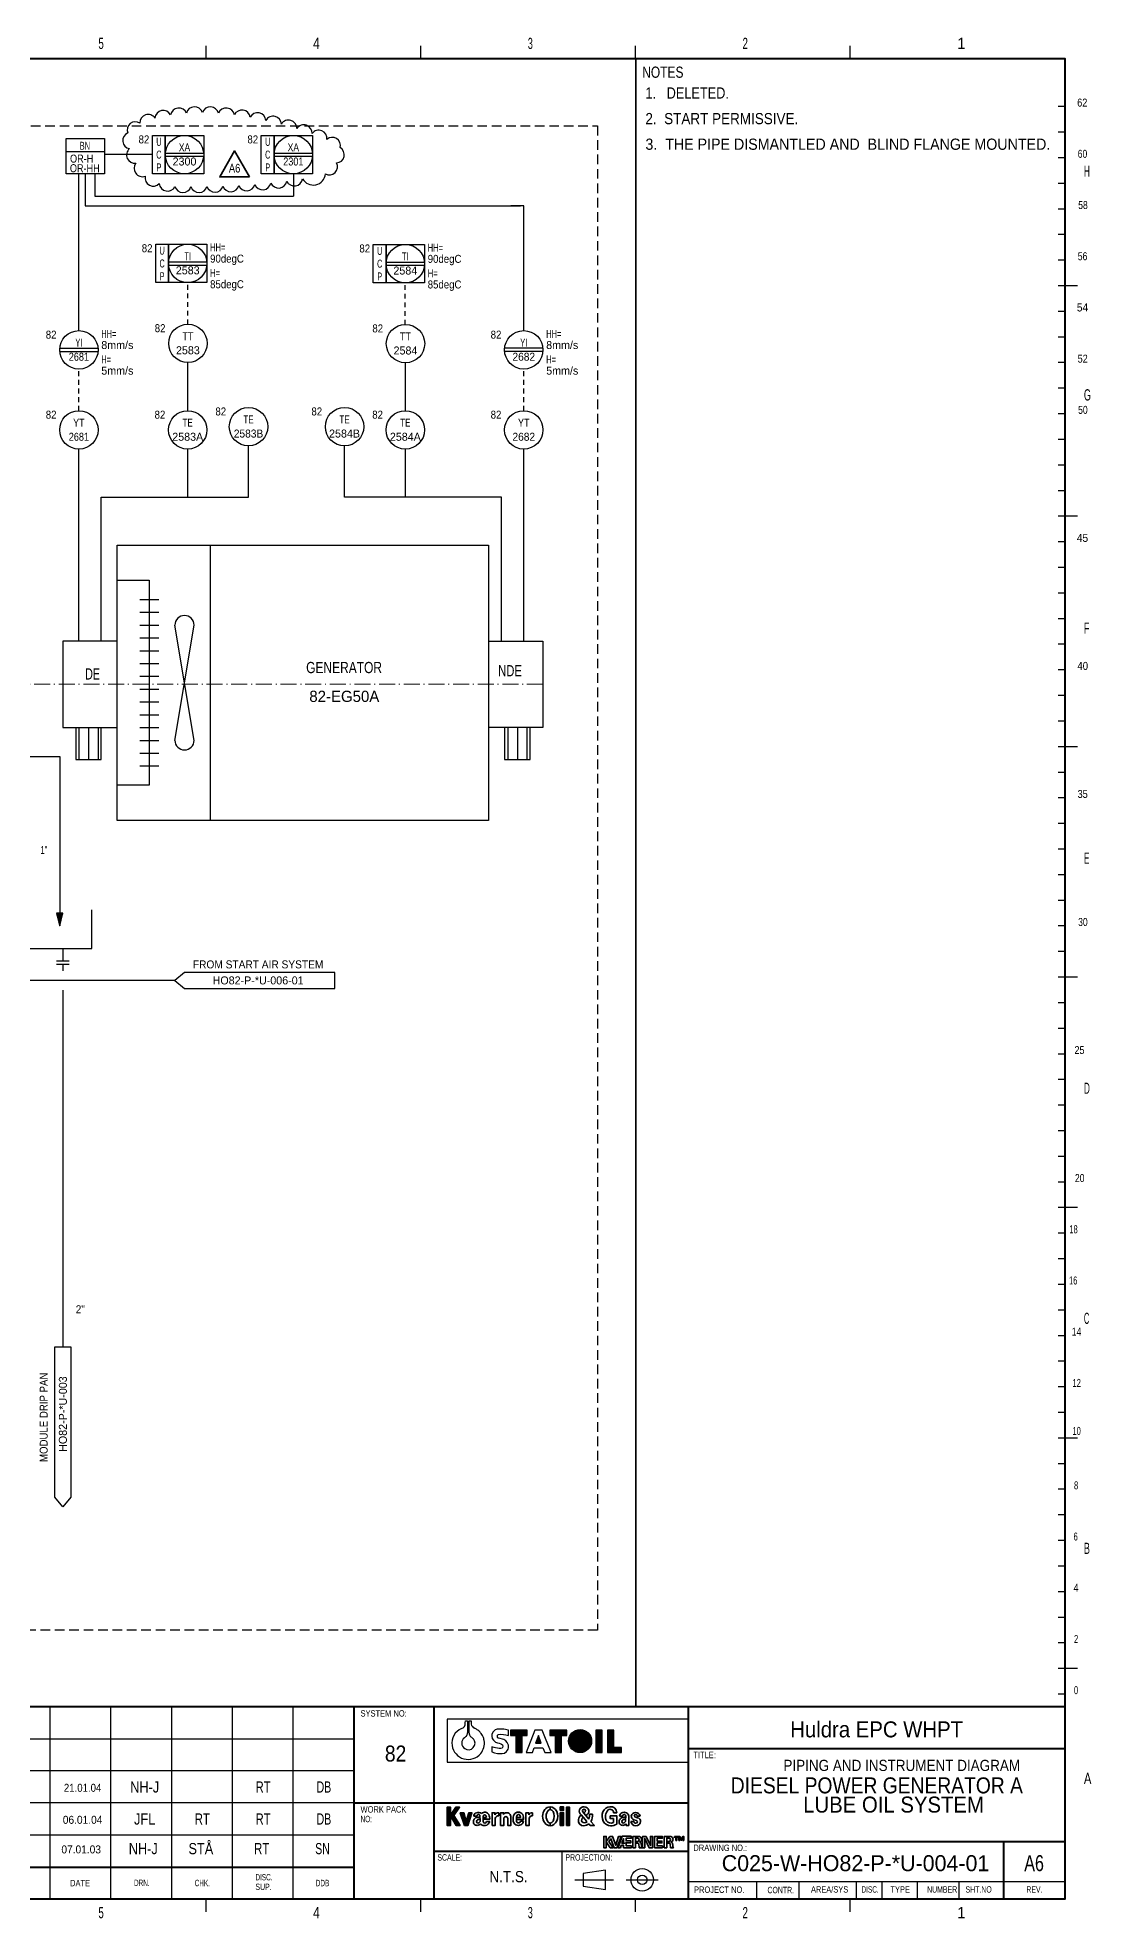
# Model space of a CAD drawing. Header units: millimetres. Extents: x 13 to 838, y 4 to 592.
# Drawn here: x 509 to 838, y 4 to 592 of the extents above; entities that cross this region are included whole.
import ezdxf
from ezdxf.enums import TextEntityAlignment as Align

# ---------------------------------------------------------------- set-up
doc = ezdxf.new("R2010")
doc.units = ezdxf.units.MM
for name, pattern in [('DOT_DASHED', [7.7, 5, -1.2, 0.3, -1.2]), ('MEDIUM_DASHED', [4.5, 3, -1.5]), ('SHORT_DASHED', [2.7, 1.5, -1.2])]:
    doc.linetypes.add(name, pattern=pattern)
for name, color, linetype, lineweight in [('1', 7, 'Continuous', 25), ('13', 7, 'DOT_DASHED', 13), ('15', 7, 'Continuous', 35), ('18', 7, 'Continuous', 25), ('43', 7, 'Continuous', 25), ('45', 7, 'Continuous', 40), ('47', 7, 'Continuous', 25), ('49', 7, 'Continuous', 35), ('51', 7, 'Continuous', 25)]:
    doc.layers.add(name, color=color, linetype=linetype, lineweight=lineweight)
for name, color, linetype in [('35', 7, 'Continuous'), ('36', 7, 'Continuous'), ('37', 7, 'Continuous'), ('39', 7, 'Continuous'), ('40', 7, 'Continuous')]:
    doc.layers.add(name, color=color, linetype=linetype)

msp = doc.modelspace()

# ---------------------------------------------------------------- hatches: boundary and pattern name
at = {"layer": '47'}
for points in [[(658.498, 55.737), (660.449, 55.737), (660.449, 61.138), (662.098, 61.138), (662.098, 62.787), (656.849, 62.787), (656.849, 61.138), (658.498, 61.138)], [(664.649, 58.737), (666.449, 58.737), (665.549, 61.137)], [(670.798, 55.737), (672.749, 55.737), (672.749, 61.138), (674.398, 61.138), (674.398, 62.787), (669.149, 62.787), (669.149, 61.138), (670.798, 61.138)], [(682.197, 59.336, 1), (675.004, 59.336, 1)], [(683.549, 55.737), (685.498, 55.737), (685.498, 62.787), (683.549, 62.787)], [(687.149, 62.787), (687.149, 55.737), (691.498, 55.737), (691.498, 57.387), (689.098, 57.387), (689.098, 62.787)]]:
    msp.add_hatch(color=256, dxfattribs=at).paths.add_polyline_path(points)
at = {"layer": '49'}
for points in [[(638.109, 35.946), (638.109, 33), (637.049, 33), (637.049, 38.694), (638.109, 38.694), (638.109, 36.239), (639.737, 38.694), (640.928, 38.694), (639.18, 36.145), (641.109, 33), (639.869, 33)], [(642.435, 33), (641.166, 36.976), (642.217, 36.976), (643.021, 34.265), (643.845, 36.976), (644.799, 36.976), (643.56, 33)], [(672.397, 37.694), (673.412, 37.694), (673.412, 38.789), (672.397, 38.789)], [(672.397, 33), (673.412, 33), (673.412, 36.976), (672.397, 36.976)], [(674.32, 33), (675.331, 33), (675.331, 38.694), (674.32, 38.694)], [(708.049, 29.56), (709.273, 29.56), (709.273, 29.316), (708.049, 29.316)], [(708.538, 28.335), (708.538, 29.56), (708.783, 29.56), (708.783, 28.335)], [(709.483, 28.335), (709.483, 29.56), (709.73, 29.56), (709.73, 28.335)], [(710.71, 28.335), (710.71, 29.56), (710.954, 29.56), (710.954, 28.335)]]:
    msp.add_hatch(color=256, dxfattribs=at).paths.add_polyline_path(points)

# ---------------------------------------------------------------- linework, layer by layer
at = {"layer": '1'}
for p, q in [((518, 556), (530, 556)), ((549, 555.5), (561, 555.5)), ((549, 554.5), (561, 554.5)), ((583, 555.5), (595, 555.5)), ((583, 554.5), (595, 554.5)), ((521.994, 521.936), (522, 549)), ((550, 521.5), (562, 521.5)), ((550, 520.5), (562, 520.5)), ((617.985, 521.425), (629.985, 521.425)), ((617.985, 520.425), (629.985, 520.425)), ((516, 494.5), (528, 494.5)), ((667, 494.5), (655, 494.5)), ((516, 493.5), (528, 493.5)), ((556.053, 475.025), (556.053, 490.025)), ((624.038, 474.95), (624.038, 489.95)), ((667, 493.5), (655, 493.5)), ((522, 403), (522, 463)), ((624, 448), (624, 463)), ((661, 403), (661, 463)), ((563, 433), (563, 347)), ((541, 416), (547, 416)), ((541, 412), (547, 412)), ((541, 408), (547, 408)), ((558, 372), (552, 408)), ((552, 372), (558, 408)), ((541, 404), (547, 404)), ((541, 400), (547, 400)), ((541, 396), (547, 396)), ((541, 392), (547, 392)), ((541, 388), (547, 388)), ((541, 384), (547, 384)), ((541, 380), (547, 380)), ((522, 376), (522, 366)), ((525, 376), (525, 366)), ((528, 376), (528, 366)), ((541, 376), (547, 376)), ((541, 372), (547, 372)), ((656, 376), (656, 366)), ((659, 376), (659, 366)), ((662, 376), (662, 366)), ((541, 368), (547, 368)), ((541, 364), (547, 364)), ((515.009, 317.962), (516.594, 316.376)), ((515.057, 317.774), (516.566, 316.263)), ((515.104, 317.585), (516.538, 316.15)), ((515.113, 318), (516.622, 316.49)), ((515.151, 317.396), (516.509, 316.037)), ((515.255, 318), (516.651, 316.603)), ((515.396, 318), (516.679, 316.716)), ((515.537, 318), (516.707, 316.829)), ((515.679, 318), (516.736, 316.942)), ((515.82, 318), (516.764, 317.055)), ((515.961, 318), (516.792, 317.169)), ((516.103, 318), (516.82, 317.282)), ((516.244, 318), (516.849, 317.395)), ((516.386, 318), (516.877, 317.508)), ((516.527, 318), (516.905, 317.621)), ((516.668, 318), (516.934, 317.734)), ((516.81, 318), (516.962, 317.848)), ((516.951, 318), (516.99, 317.961)), ((515.198, 317.208), (516.481, 315.924)), ((515.245, 317.019), (516.453, 315.811)), ((515.292, 316.83), (516.424, 315.697)), ((515.34, 316.642), (516.396, 315.584)), ((515.387, 316.453), (516.368, 315.471)), ((515.434, 316.264), (516.339, 315.358)), ((515.481, 316.076), (516.311, 315.245)), ((515.528, 315.887), (516.283, 315.132)), ((515.575, 315.698), (516.255, 315.018)), ((515.623, 315.509), (516.226, 314.905)), ((515.67, 315.321), (516.198, 314.792)), ((515.717, 315.132), (516.17, 314.679)), ((515.764, 314.943), (516.141, 314.566)), ((515.811, 314.755), (516.113, 314.453)), ((515.858, 314.566), (516.085, 314.339)), ((515.906, 314.377), (516.057, 314.226)), ((515.953, 314.189), (516.028, 314.113)), ((517, 307), (517, 303)), ((519, 303), (515, 303)), ((519, 302), (515, 302)), ((517, 302), (517, 300)), ((517, 294), (517, 182.5))]:
    msp.add_line(p, q, dxfattribs=at)
for points in [[(518, 560), (530, 560), (530, 549), (518, 549)], [(549, 561), (549, 549), (545, 549), (545, 561)], [(549, 549), (549, 561), (561, 561), (561, 549)], [(583, 561), (583, 549), (579, 549), (579, 561)], [(583, 549), (583, 561), (595, 561), (595, 549)], [(550, 527), (550, 515), (546, 515), (546, 527)], [(550, 515), (550, 527), (562, 527), (562, 515)], [(617.985, 526.925), (617.985, 514.925), (613.985, 514.925), (613.985, 526.925)], [(617.985, 514.925), (617.985, 526.925), (629.985, 526.925), (629.985, 514.925)], [(650, 433), (650, 347), (534, 347), (534, 433)], [(516, 314), (517, 318), (515, 318)], [(602, 299.5), (555, 299.5), (552, 297), (555, 294.5), (602, 294.5)], [(519.5, 182.5), (519.5, 135.5), (517, 132.5), (514.5, 135.5), (514.5, 182.5)]]:
    msp.add_lwpolyline(points, close=True, dxfattribs=at)
at = {"layer": '1', "lineweight": 35}
msp.add_lwpolyline([(575.357, 548.09), (570.61, 556.156), (565.994, 548.009)], close=True, dxfattribs=at)
at = {"layer": '1'}
for points in [[(661, 512), (661, 539), (657, 539)], [(492, 480), (505, 480), (505, 367), (516, 367), (516, 314)], [(529, 403), (529, 448), (556, 448), (556, 463)], [(556, 448), (575, 448), (575, 464)], [(624, 448), (605, 448), (605, 464)], [(654, 403), (654, 448), (624, 448)], [(534, 422), (544, 422), (544, 358), (534, 358)], [(534, 403), (517, 403), (517, 376), (534, 376)], [(650, 403), (667, 403), (667, 376), (650, 376)], [(521, 376), (521, 366), (529, 366), (529, 376)], [(655, 376), (655, 366), (663, 366), (663, 376)], [(233, 320), (233, 307), (526, 307), (526, 319)], [(552, 297), (431, 297), (431, 289)]]:
    msp.add_lwpolyline(points, dxfattribs=at)
for centre in [(555, 555), (589, 555), (556, 521), (623.985, 520.925), (522, 494), (556.053, 496.025), (624.038, 495.95), (661, 494), (575, 470), (605, 470), (522, 469), (556, 469), (624, 469), (661, 469)]:
    msp.add_circle(centre, 6, dxfattribs=at)
for centre, start, end in [((555, 408), 0, 180), ((555, 372), 180, 0)]:
    msp.add_arc(centre, 3, start, end, dxfattribs=at)
at = {"layer": '13'}
msp.add_line((667, 389.5), (268.861, 389.5), dxfattribs=at)
at = {"layer": '15'}
msp.add_line((696, 585), (696, 70), dxfattribs=at)
at = {"layer": '18'}
for p, q in [((545, 555), (530, 555)), ((589, 549), (589, 542)), ((522, 500), (522, 522)), ((661, 500), (661, 512))]:
    msp.add_line(p, q, dxfattribs=at)
at = {"layer": '18', "linetype": 'SHORT_DASHED'}
for p, q in [((556, 502), (556, 515)), ((623.985, 501.925), (623.985, 514.925)), ((522, 475), (522, 488)), ((661, 475), (661, 488))]:
    msp.add_line(p, q, dxfattribs=at)
at = {"layer": '18', "linetype": 'MEDIUM_DASHED'}
msp.add_lwpolyline([(684, 564), (684, 94), (57, 94), (57, 564)], close=True, dxfattribs=at)
at = {"layer": '18'}
for points in [[(524, 549), (524, 539), (660, 539)], [(527, 549), (527, 542), (589, 542)]]:
    msp.add_lwpolyline(points, dxfattribs=at)
at = {"layer": '43'}
for p, q in [((561.639, 589), (561.639, 585)), ((628.72, 589), (628.72, 585)), ((695.8, 589), (695.8, 585)), ((762.88, 589), (762.88, 585)), ((829.999, 570), (827.999, 570)), ((829.999, 562), (827.999, 562)), ((829.999, 554), (827.999, 554)), ((829.999, 546), (827.999, 546)), ((829.999, 538), (827.999, 538)), ((829.999, 530), (827.999, 530)), ((829.999, 522), (827.999, 522)), ((829.999, 514), (827.999, 514)), ((833.999, 514), (829.999, 514)), ((829.999, 506), (827.999, 506)), ((829.999, 498), (827.999, 498)), ((829.999, 490), (827.999, 490)), ((829.999, 482), (827.999, 482)), ((829.999, 474), (827.999, 474)), ((829.999, 466), (827.999, 466)), ((829.999, 458), (827.999, 458)), ((829.999, 450), (827.999, 450)), ((829.999, 442), (827.999, 442)), ((833.999, 442), (829.999, 442)), ((829.999, 434), (827.999, 434)), ((829.999, 426), (827.999, 426)), ((829.999, 418), (827.999, 418)), ((829.999, 410), (827.999, 410)), ((829.999, 402), (827.999, 402)), ((829.999, 394), (827.999, 394)), ((829.999, 386), (827.999, 386)), ((829.999, 378), (827.999, 378)), ((829.999, 370), (827.999, 370)), ((833.999, 370), (829.999, 370)), ((829.999, 362), (827.999, 362)), ((829.999, 354), (827.999, 354)), ((829.999, 346), (827.999, 346)), ((829.999, 338), (827.999, 338)), ((829.999, 330), (827.999, 330)), ((829.999, 322), (827.999, 322)), ((829.999, 314), (827.999, 314)), ((829.999, 306), (827.999, 306)), ((829.999, 298), (827.999, 298)), ((833.999, 298), (829.999, 298)), ((829.999, 290), (827.999, 290)), ((829.999, 282), (827.999, 282)), ((829.999, 274), (827.999, 274)), ((829.999, 266), (827.999, 266)), ((829.999, 258), (827.999, 258)), ((829.999, 250), (827.999, 250)), ((829.999, 242), (827.999, 242)), ((829.999, 234), (827.999, 234)), ((829.999, 226), (827.999, 226)), ((833.999, 226), (829.999, 226)), ((829.999, 218), (827.999, 218)), ((829.999, 210), (827.999, 210)), ((829.999, 202), (827.999, 202)), ((829.999, 194), (827.999, 194)), ((829.999, 186), (827.999, 186)), ((829.999, 178), (827.999, 178)), ((829.999, 170), (827.999, 170)), ((829.999, 162), (827.999, 162)), ((829.999, 154), (827.999, 154)), ((833.999, 154), (829.999, 154)), ((829.999, 146), (827.999, 146)), ((829.999, 138), (827.999, 138)), ((829.999, 130), (827.999, 130)), ((829.999, 122), (827.999, 122)), ((829.999, 114), (827.999, 114)), ((829.999, 106), (827.999, 106)), ((829.999, 98), (827.999, 98)), ((829.999, 90), (827.999, 90)), ((829.999, 82), (827.999, 82)), ((833.999, 82), (829.999, 82)), ((829.999, 74), (827.999, 74)), ((512.999, 10), (512.999, 70)), ((532, 10), (532, 70)), ((550.999, 10), (550.999, 70)), ((570, 10), (570, 70)), ((588.999, 10), (588.999, 70)), ((830, 70), (828, 70)), ((25, 60), (607.999, 60)), ((607.999, 50), (25, 50)), ((607.999, 40), (25, 40)), ((607.999, 30), (25, 30)), ((673, 10), (673, 25)), ((677, 16), (689, 16)), ((693, 16), (703, 16)), ((712.5, 15.5), (830, 15.5)), ((733.846, 9.902), (733.846, 15.402)), ((747, 10), (747, 15.5)), ((765, 10), (765, 15.5)), ((773, 10), (773, 15.5)), ((784, 10), (784, 15.5)), ((796.999, 10), (796.999, 15.5)), ((561.639, 10), (561.639, 6)), ((628.72, 10), (628.72, 6)), ((695.8, 10), (695.8, 6)), ((762.88, 10), (762.88, 6))]:
    msp.add_line(p, q, dxfattribs=at)
msp.add_lwpolyline([(679.5, 14), (686.5, 13), (686.5, 19), (679.5, 18)], close=True, dxfattribs=at)
for radius in [3.5, 1.5]:
    msp.add_circle((698, 16), radius, dxfattribs=at)
at = {"layer": '45'}
for p, q in [((830, 70), (25, 70)), ((607.999, 10), (607.999, 70)), ((632.999, 10), (632.999, 70)), ((712.5, 10), (712.5, 70)), ((712.5, 57), (830, 57)), ((607.999, 40), (712, 40)), ((632.999, 25), (712.5, 25)), ((712.5, 27.999), (830, 27.999)), ((810.999, 10), (810.999, 28)), ((25, 20), (607.999, 20))]:
    msp.add_line(p, q, dxfattribs=at)
msp.add_lwpolyline([(25, 585), (830, 585), (830, 10), (25, 10)], close=True, dxfattribs=at)
at = {"layer": '47'}
for p, q in [((677.098, 58.6), (677.098, 60.087)), ((680.098, 60.075), (680.098, 58.6))]:
    msp.add_line(p, q, dxfattribs=at)
for points in [[(637.049, 52.737), (712.449, 52.737), (712.449, 66.237), (637.049, 66.237)], [(656.249, 62.753), (654.792, 63.024), (654.046, 63.091), (653.311, 63.096), (652.682, 63.022), (652.11, 62.843), (651.702, 62.586), (651.395, 62.229), (651.043, 61.476), (651.002, 60.862), (651.15, 60.168), (651.498, 59.593), (652.151, 59.039), (652.764, 58.781), (653.335, 58.642), (653.867, 58.483), (654.071, 58.404), (654.336, 58.166), (654.418, 57.75), (654.357, 57.354), (654.194, 57.135), (653.806, 57.057), (653.356, 57.057), (652.796, 57.102), (652.172, 57.195), (651.706, 57.309), (650.998, 57.537), (650.998, 55.945), (651.845, 55.63), (652.825, 55.451), (653.54, 55.431), (654.296, 55.431), (654.929, 55.609), (655.562, 56.065), (655.909, 56.482), (656.117, 56.864), (656.215, 57.222), (656.272, 57.588), (656.198, 58.113), (655.848, 58.92), (655.419, 59.454), (654.745, 59.831), (653.249, 60.237), (653.024, 60.287), (652.805, 60.426), (652.749, 60.52), (652.749, 61.161), (652.866, 61.317), (653.131, 61.417), (653.765, 61.456), (654.638, 61.397), (655.378, 61.317), (656.249, 61.137)], [(658.498, 55.737), (660.449, 55.737), (660.449, 61.138), (662.098, 61.138), (662.098, 62.787), (656.849, 62.787), (656.849, 61.138), (658.498, 61.138)], [(661.724, 55.737), (663.674, 55.737), (664.274, 57.237), (666.974, 57.237), (667.574, 55.737), (669.524, 55.737), (666.749, 62.787), (664.498, 62.787)], [(664.649, 58.737), (666.449, 58.737), (665.549, 61.137)], [(670.798, 55.737), (672.749, 55.737), (672.749, 61.138), (674.398, 61.138), (674.398, 62.787), (669.149, 62.787), (669.149, 61.138), (670.798, 61.138)], [(683.549, 55.737), (685.498, 55.737), (685.498, 62.787), (683.549, 62.787)], [(687.149, 62.787), (687.149, 55.737), (691.498, 55.737), (691.498, 57.387), (689.098, 57.387), (689.098, 62.787)]]:
    msp.add_lwpolyline(points, close=True, dxfattribs=at)
for points in [[(642.716, 65.006), (642.761, 65.632), (643.39, 65.637), (643.39, 61.887)], [(643.981, 61.808), (643.952, 65.637), (644.536, 65.632)]]:
    msp.add_lwpolyline(points, dxfattribs=at)
msp.add_circle((678.601, 59.336), 3.597, dxfattribs=at)
for centre, radius, start, end in [((641.211, 64.767), 1.524, 282.85201, 9.04399), ((646.489, 65.409), 1.966, 173.46717, 187.71553), ((645.835, 65.039), 1.298, 175.30607, 197.18502), ((645.9, 64.795), 1.313, 186.12782, 222.82834), ((643.588, 58.652), 5.058, 113.76346, 188.32025), ((643.632, 58.704), 2.033, 124.58547, 237.18159), ((645.05, 57.762), 3.668, 125.9617, 134.51218), ((643.698, 58.693), 2.06, 235.48769, 40.78065), ((645.9, 57.603), 4.337, 130.49621, 133.84596), ((641.953, 61.793), 1.44, 321.74226, 3.76198), ((645.202, 61.708), 1.225, 175.31517, 221.21661), ((645.202, 61.507), 1.103, 213.34856, 238.49045), ((644.046, 59.529), 1.188, 43.33029, 60.81978), ((646.02, 61.254), 1.435, 219.32437, 237.87709), ((646.183, 64.838), 1.558, 216.87728, 246.65404), ((644.469, 61.383), 2.302, 55.65145, 61.54658), ((644.611, 60.399), 3.108, 48.05261, 68.1437), ((644.971, 60.039), 3.176, 37.24346, 57.25869), ((644.773, 59.439), 3.715, 20.13972, 42.78415), ((643.474, 58.694), 5.21, 321.41302, 9.02366), ((646.058, 59.561), 2.487, 13.51759, 27.69657), ((645.818, 59.213), 2.817, 6.07655, 19.28421), ((678.598, 60.081), 1.5, 359.75939, 179.75939), ((643.632, 58.737), 5.114, 189.19144, 319.92781), ((678.598, 58.594), 1.5, 179.75939, 0.24061)]:
    msp.add_arc(centre, radius, start, end, dxfattribs=at)
at = {"layer": '49'}
for p, q in [((646.391, 35.852), (645.377, 35.852)), ((647.317, 35.55), (647.336, 34.907)), ((653.167, 35.965), (653.167, 36.957)), ((657.734, 34.331), (657.734, 35.579)), ((663.749, 35.965), (663.749, 36.957)), ((669.246, 38.789), (669.246, 37.969)), ((669.246, 38.789), (669.246, 37.969)), ((678.962, 36.302), (679.572, 35.579)), ((680.378, 36.131), (681.346, 34.996)), ((681.559, 36.523), (682.496, 36.523)), ((690.036, 36.939), (689.032, 36.939)), ((691.929, 35.852), (690.917, 35.852)), ((692.857, 35.55), (692.751, 34.907)), ((696.576, 35.399), (695.724, 35.665)), ((696.435, 35.928), (697.314, 35.928)), ((649.343, 34.238), (650.349, 34.238)), ((659.934, 34.331), (660.86, 34.331)), ((669.246, 33.746), (669.246, 32.906)), ((669.246, 33.746), (669.246, 32.906)), ((695.431, 34.191), (694.485, 34.191)), ((695.394, 34.786), (696.245, 34.52))]:
    msp.add_line(p, q, dxfattribs=at)
for points in [[(638.109, 35.946), (638.109, 33), (637.049, 33), (637.049, 38.694), (638.109, 38.694), (638.109, 36.239), (639.737, 38.694), (640.928, 38.694), (639.18, 36.145), (641.109, 33), (639.869, 33)], [(642.435, 33), (641.166, 36.976), (642.217, 36.976), (643.021, 34.265), (643.845, 36.976), (644.799, 36.976), (643.56, 33)], [(672.397, 37.694), (673.412, 37.694), (673.412, 38.789), (672.397, 38.789)], [(672.397, 33), (673.412, 33), (673.412, 36.976), (672.397, 36.976)], [(674.32, 33), (675.331, 33), (675.331, 38.694), (674.32, 38.694)], [(687.524, 27.962), (688.904, 26), (688.016, 26), (686.758, 27.842), (686.758, 26), (686, 26), (686, 29.56), (686.758, 29.56), (686.758, 28.02), (687.921, 29.56), (688.763, 29.569), (689.709, 26.782), (690.619, 29.569), (691.403, 29.569), (690.087, 26.009), (689.236, 26.009), (688.207, 28.834)], [(694.617, 26.623), (694.617, 26.028), (692.193, 26.028), (692.193, 26.768), (691.454, 26.768), (691.182, 26), (690.443, 26), (691.749, 29.587), (694.561, 29.587), (694.561, 29.004), (692.961, 29.004), (692.961, 28.154), (694.456, 28.154), (694.456, 27.576), (692.961, 27.576), (692.176, 27.367), (691.672, 27.367), (692.183, 28.85), (692.176, 27.367), (692.961, 27.576), (692.961, 26.623)], [(698.1, 26), (698.782, 26), (698.782, 28.946), (700.172, 26), (701.223, 26), (701.223, 29.56), (700.542, 29.56), (700.542, 26.698), (699.198, 29.56), (698.1, 29.56)], [(701.882, 26), (701.882, 29.56), (704.248, 29.56), (704.248, 28.974), (702.647, 28.974), (702.647, 28.125), (704.145, 28.125), (704.145, 27.548), (702.647, 27.548), (702.647, 26.594), (704.304, 26.594), (704.304, 26)], [(708.049, 29.56), (709.273, 29.56), (709.273, 29.316), (708.049, 29.316)], [(708.538, 28.335), (708.538, 29.56), (708.783, 29.56), (708.783, 28.335)], [(709.483, 28.335), (709.483, 29.56), (709.73, 29.56), (709.73, 28.335)], [(710.71, 29.152), (710.219, 28.335), (709.73, 29.152), (709.73, 29.56), (710.219, 28.744), (710.71, 29.56)], [(710.71, 28.335), (710.71, 29.56), (710.954, 29.56), (710.954, 28.335)]]:
    msp.add_lwpolyline(points, close=True, dxfattribs=at)
for points in [[(647.336, 34.907), (647.317, 35.55), (647.317, 35.994)], [(650.349, 34.907), (648.312, 34.907), (648.302, 35.475), (648.302, 35.994)], [(649.301, 35.475), (648.302, 35.475), (648.312, 34.907), (648.312, 34.238)], [(651.964, 36.306), (651.964, 36.976), (651.075, 36.976), (651.075, 33)], [(654.7, 36.38), (654.7, 36.957), (653.763, 36.957), (653.763, 33)], [(655.979, 35.135), (655.979, 33), (656.982, 33), (656.982, 35.559)], [(660.786, 35.483), (660.786, 34.839), (658.684, 34.839)], [(660.86, 35.579), (660.86, 34.831), (658.741, 34.831), (658.741, 35.445), (659.94, 35.445), (659.94, 35.579)], [(658.741, 35.579), (658.741, 35.445), (658.741, 34.831), (658.741, 34.331)], [(662.546, 36.306), (662.546, 36.976), (661.657, 36.976), (661.657, 33)], [(680.736, 34.194), (679.572, 35.579), (678.962, 36.302)], [(680.42, 36.081), (679.734, 36.835), (679.412, 37.24)], [(680.202, 37.265), (679.734, 36.835), (680.42, 36.081)], [(688.039, 36.032), (690.028, 36.032), (690.028, 33.368)], [(688.986, 33.926), (688.986, 35.125), (688.039, 35.125), (688.039, 36.032)], [(692.751, 34.907), (692.857, 35.55), (692.857, 35.994)], [(693.786, 35.852), (693.786, 33), (692.989, 33), (692.989, 33.53)], [(651.075, 33), (652.106, 33), (652.106, 35.143)], [(653.763, 33), (654.766, 33), (654.766, 35.135)], [(661.657, 33), (662.688, 33), (662.688, 35.143)], [(681.997, 34.249), (683.089, 33), (681.761, 33), (681.351, 33.491)], [(696.585, 29.56), (695.109, 29.56), (695.109, 26)], [(706.383, 29.56), (704.907, 29.56), (704.907, 26)], [(695.109, 26), (695.857, 26), (695.857, 27.435), (695.857, 28.011), (695.857, 29.014), (696.585, 29.014)], [(696.585, 28.011), (695.857, 28.011), (695.857, 27.435), (696.746, 27.435)], [(696.954, 27.19), (697.081, 26), (697.957, 26), (697.876, 26.15)], [(704.907, 26), (705.654, 26), (705.654, 27.435), (705.654, 28.011), (705.654, 29.014), (706.383, 29.014)], [(706.383, 28.011), (705.654, 28.011), (705.654, 27.435), (706.544, 27.435)], [(706.753, 27.19), (706.88, 26), (707.755, 26), (707.674, 26.15)]]:
    msp.add_lwpolyline(points, dxfattribs=at)
for centre, radius, start, end in [((646.613, 34.131), 1.378, 118.49394, 209.25694), ((646.457, 35.93), 1.082, 104.74808, 184.14788), ((647.106, 32.37), 3.187, 86.18548, 111.16003), ((646.797, 35.224), 1.857, 54.78043, 109.33909), ((646.852, 35.939), 0.469, 6.68356, 190.69814), ((648.818, 35.777), 1.354, 26.51352, 134.56695), ((648.762, 35.869), 0.476, 13.52246, 164.77728), ((648.282, 35.581), 1.024, 354.05837, 22.95696), ((647.373, 35.035), 2.978, 357.54529, 26.87119), ((653.032, 35.807), 1.178, 83.40286, 154.89411), ((652.978, 35.115), 0.872, 77.47777, 178.06254), ((655.724, 35.777), 1.189, 43.57585, 149.46579), ((655.372, 35.135), 0.606, 0, 180), ((655.369, 35.538), 1.612, 0.75465, 41.03357), ((663.613, 35.807), 1.178, 83.40286, 154.89411), ((663.56, 35.115), 0.872, 77.47777, 178.06254), ((679.686, 37.44), 1.344, 82.31733, 237.15203), ((679.798, 37.556), 0.498, 324.17582, 219.19356), ((679.949, 37.418), 1.356, 288.44376, 93.5142), ((676.563, 36.446), 4.998, 343.13445, 0.88074), ((678.246, 36.267), 4.258, 331.71395, 3.44144), ((689.476, 35.798), 2.942, 136.31335, 207.2937), ((687.972, 36.972), 1.062, 358.18773, 125.97679), ((688.262, 37.048), 1.778, 356.46914, 101.55472), ((692.151, 34.131), 1.378, 118.49394, 209.25694), ((692.644, 32.37), 3.187, 86.18548, 111.16003), ((692.39, 35.939), 0.469, 6.68356, 190.69814), ((695.937, 35.661), 1.402, 10.97108, 169.02892), ((695.693, 35.879), 1.133, 177.50968, 254.66576), ((695.974, 35.928), 0.461, 0, 180), ((695.933, 36.049), 0.437, 196.05145, 241.48914), ((696.344, 34.309), 1.115, 353.88289, 77.97357), ((646.399, 34.294), 1.294, 220.21973, 324.29468), ((646.748, 34.228), 0.521, 139.29042, 297.23756), ((647.158, 33.83), 1.092, 80.59204, 137.48055), ((646.328, 34.576), 1.044, 309.07382, 15.06194), ((648.725, 34.686), 1.716, 221.99101, 317.04665), ((648.827, 34.198), 0.517, 175.61125, 4.38876), ((648.4, 34.776), 2.022, 321.46045, 344.52906), ((688.214, 35.367), 1.635, 214.16159, 298.18949), ((688.278, 36.401), 3.501, 266.853, 299.96685), ((691.938, 34.294), 1.294, 220.21973, 324.29468), ((692.163, 34.228), 0.521, 139.29042, 297.23756), ((692.573, 33.83), 1.092, 80.59204, 137.48055), ((691.743, 34.576), 1.044, 309.07382, 15.06194), ((696.006, 34.074), 0.506, 5.65779, 61.84139), ((696.693, 27.84), 1.724, 76.18819, 93.6005), ((696.94, 28.648), 0.882, 281.44003, 79.23032), ((706.491, 27.84), 1.724, 76.18819, 93.6005), ((706.738, 28.648), 0.882, 281.44003, 79.23032), ((696.537, 28.513), 0.504, 275.46598, 84.53402), ((696.643, 27.137), 0.316, 9.55886, 71.00087), ((697.124, 27.198), 0.585, 355.48105, 90.89561), ((702.009, 27.383), 4.307, 183.0716, 196.62551), ((706.335, 28.513), 0.504, 275.46598, 84.53402), ((706.441, 27.137), 0.316, 9.55886, 71.00087), ((706.922, 27.198), 0.585, 355.48105, 90.89561), ((711.806, 27.383), 4.307, 183.0716, 196.62551)]:
    msp.add_arc(centre, radius, start, end, dxfattribs=at)
for centre, major_axis, ratio, start_param, end_param in [((659.297, 35.578), (0, -1.579), 0.990496, 1.5707963, 4.712389), ((659.341, 35.578), (0, 0.861), 0.696509, 4.712389, 7.8539816), ((669.247, 35.848), (0, -2.942), 0.807461, 3.1415927, 6.2831853), ((669.247, 35.857), (0, 2.112), 0.595921, 6.2831853, 9.424778), ((669.247, 35.848), (0, -2.942), 0.807461, 6.2831853, 9.424778), ((669.247, 35.857), (0, 2.112), 0.595921, 3.1415927, 6.2831853), ((680.154, 34.901), (-1.718, -1.459), 0.820526, 4.712389, 7.8539816), ((680.162, 34.87), (-0.935, -0.779), 0.757583, 4.712389, 7.8539816), ((687.996, 35.848), (-0.09, 2.942), 0.865979, 0, 3.1415927), ((692.351, 35.852), (1.434, 0), 0.860026, 0, 3.1415927), ((659.297, 34.332), (-1.564, 0), 0.851785, 0, 3.1415927), ((659.337, 34.332), (-0.596, 0), 0.934171, 6.2831853, 9.424778), ((695.968, 34.191), (1.484, 0), 0.865983, 3.1415927, 6.2831853), ((695.971, 34.157), (0.54, -0.033), 0.881638, 3.1415927, 6.2831853)]:
    msp.add_ellipse(centre, major_axis=major_axis, ratio=ratio, start_param=start_param, end_param=end_param, dxfattribs=at)
at = {"layer": '51'}
for centre, radius, start, end in [((539.584, 562.743), 2.524, 55.13751, 202.61711), ((543.625, 564.929), 2.601, 35.06227, 182.54186), ((548.348, 566.201), 2.603, 27.61956, 175.09915), ((553.219, 566.962), 2.603, 22.6646, 170.14419), ((558.147, 567.332), 2.604, 18.45609, 165.93568), ((563.084, 567.325), 2.603, 13.90191, 161.3815), ((568.018, 566.956), 2.604, 10.06426, 157.54385), ((572.942, 566.312), 2.604, 7.53874, 155.01833), ((577.838, 565.46), 2.604, 5.25809, 152.73769), ((582.697, 564.417), 2.604, 3.01372, 150.49331), ((587.509, 563.178), 2.604, 0.62335, 148.10294), ((592.254, 561.724), 2.604, 357.83936, 145.31895), ((538.25, 559.4), 2.572, 112.77437, 260.25396), ((596.9, 560.014), 2.604, 354.25741, 141.737), ((601.189, 557.856), 2.546, 344.35902, 131.83861), ((539.486, 554.873), 2.6, 130.0023, 277.48189), ((600.249, 551.218), 2.546, 240.61326, 28.09285), ((602.374, 554.96), 2.547, 272.71026, 60.18986), ((541.867, 550.697), 2.593, 141.95765, 289.43724), ((545.262, 547.728), 2.586, 168.30674, 315.78633), ((584.385, 547.136), 2.604, 202.91678, 350.39637), ((589.312, 547.805), 2.604, 205.05937, 352.53897), ((595.223, 549.27), 3.786, 208.43712, 355.91671), ((549.699, 546.191), 2.597, 185.89226, 333.37185), ((554.523, 545.748), 2.604, 196.08281, 343.5624), ((559.512, 545.769), 2.604, 196.91133, 344.39092), ((564.502, 545.858), 2.604, 197.63935, 345.11894), ((569.487, 546.018), 2.604, 198.57593, 346.05552), ((574.466, 546.27), 2.604, 199.73967, 347.21926), ((579.434, 546.635), 2.604, 201.17053, 348.65012)]:
    msp.add_arc(centre, radius, start, end, dxfattribs=at)

# ---------------------------------------------------------------- texts
at = {"layer": '1', "width": 0.8}
msp.add_text('A6', height=2.73, dxfattribs=at).set_placement((570.648, 549.392), align=Align.CENTER)
at = {"layer": '35'}
for s, width, p in [('BN', 0.7, (525.5, 556.5)), ('82', 0.9, (544, 558.5)), ('82', 0.9, (578, 558.5)), ('OR-H', 0.85, (526.5, 552.5)), ('OR-HH', 0.85, (528.5, 549.5)), ('82', 0.9, (545, 524.5)), ('82', 0.9, (612.985, 524.425)), ('82', 0.9, (515, 497.5)), ('82', 0.9, (549.053, 499.524)), ('82', 0.9, (617.038, 499.449)), ('82', 0.9, (654, 497.5)), ('82', 0.9, (568, 473.5)), ('82', 0.9, (598, 473.5)), ('82', 0.9, (515, 472.5)), ('82', 0.9, (549, 472.5)), ('82', 0.9, (617, 472.5)), ('82', 0.9, (654, 472.5))]:
    msp.add_text(s, height=2.5, dxfattribs=dict(at, width=width)).set_placement(p, align=Align.RIGHT)
for s, width, p in [('U', 0.55, (547, 557.75)), ('XA', 0.8, (555, 556)), ('U', 0.55, (581, 557.75)), ('XA', 0.8, (589, 556)), ('C', 0.6, (547, 553.75)), ('C', 0.6, (581, 553.75)), ('2301', 0.85, (589, 551.6)), ('P', 0.6, (547, 549.75)), ('P', 0.6, (581, 549.75)), ('U', 0.55, (548, 523.75)), ('TI', 0.7, (556, 522)), ('U', 0.55, (615.985, 523.675)), ('TI', 0.7, (623.985, 521.925)), ('C', 0.6, (548, 519.75)), ('P', 0.6, (548, 515.75)), ('C', 0.6, (615.985, 519.675)), ('P', 0.6, (615.985, 515.675)), ('TT', 0.85, (556.053, 497.024)), ('YI', 0.7, (522, 495)), ('TT', 0.85, (624.038, 496.95)), ('YI', 0.7, (661, 495)), ('2681', 0.85, (522, 490.6)), ('2682', 0.95, (661, 490.6)), ('YT', 0.85, (522, 470)), ('TE', 0.75, (556, 470)), ('TE', 0.75, (575, 471)), ('TE', 0.75, (605, 471)), ('TE', 0.75, (624, 470)), ('YT', 0.85, (661, 470)), ('2681', 0.85, (522, 465.6)), ('2583B', 0.95, (575, 466.6)), ('2682', 0.95, (661, 465.6)), ('FROM START AIR SYSTEM', 0.95, (578, 300.75)), ('21.01.04', 0.9, (523.162, 43.5)), ('06.01.04', 0.95, (523.162, 33.5)), ('07.01.03', 0.95, (522.718, 24.25))]:
    msp.add_text(s, height=2.5, dxfattribs=dict(at, width=width)).set_placement(p, align=Align.CENTER)
for s, p in [('2300', (555, 551.6)), ('2583', (556, 517.6)), ('2584', (623.985, 517.525)), ('2583', (556.053, 492.624)), ('2584', (624.038, 492.55)), ('2583A', (556, 465.6)), ('2584B', (605, 466.6)), ('2584A', (624, 465.6)), ('HO82-P-*U-006-01', (578, 295.75))]:
    msp.add_text(s, height=2.5, dxfattribs=at).set_placement(p, align=Align.CENTER)
for s, width, p in [('90degC', 0.9, (563, 521.25)), ('HH=', 0.7, (563, 524.75)), ('90degC', 0.9, (630.985, 521.176)), ('HH=', 0.7, (630.985, 524.675)), ('H=', 0.65, (563, 516.75)), ('H=', 0.65, (630.985, 516.675)), ('85degC', 0.9, (563, 513.25)), ('85degC', 0.9, (630.985, 513.176)), ('HH=', 0.7, (529, 497.75)), ('HH=', 0.7, (668, 497.75)), ('H=', 0.65, (529, 489.75)), ('H=', 0.65, (668, 489.75)), ('1"', 0.65, (510, 336.5)), ('2"', 0.95, (521, 193))]:
    msp.add_text(s, height=2.5, dxfattribs=dict(at, width=width)).set_placement(p)
for s, p in [('8mm/s', (529, 494.25)), ('8mm/s', (668, 494.25)), ('5mm/s', (529, 486.25)), ('5mm/s', (668, 486.25))]:
    msp.add_text(s, height=2.5, dxfattribs=at).set_placement(p)
at = {"layer": '35', "width": 0.9}
msp.add_text('MODULE DRIP PAN', height=2.5, rotation=90, dxfattribs=at).set_placement((512.25, 160.5), align=Align.CENTER)
at = {"layer": '35'}
msp.add_text('HO82-P-*U-003', height=2.5, rotation=90, dxfattribs=at).set_placement((518.25, 161.5), align=Align.CENTER)
at = {"layer": '36'}
for s, width, p in [('NOTES', 0.8, (698, 579)), ('1.   DELETED.', 0.85, (699, 572.5)), ('2.  START PERMISSIVE.', 0.9, (699, 564.5)), ('3.  THE PIPE DISMANTLED AND  BLIND FLANGE MOUNTED.', 0.95, (699, 556.5)), ('DE', 0.7, (524, 391)), ('GENERATOR', 0.8, (593, 393)), ('NDE', 0.75, (653, 392))]:
    msp.add_text(s, height=3.5, dxfattribs=dict(at, width=width)).set_placement(p)
msp.add_text('82-EG50A', height=3.5, dxfattribs=at).set_placement((594, 384))
for s, width, p in [('PIPING AND INSTRUMENT DIAGRAM', 0.9, (779.093, 50)), ('NH-J', 0.85, (542.556, 43.25)), ('RT', 0.75, (579.556, 43.25)), ('DB', 0.7, (598.556, 43.25)), ('JFL', 0.85, (542.556, 33.25)), ('RT', 0.75, (560.556, 33.25)), ('RT', 0.75, (579.556, 33.25)), ('DB', 0.7, (598.556, 33.25)), ('NH-J', 0.85, (542.111, 24)), ('STÅ', 0.85, (560.111, 24)), ('RT', 0.75, (579.111, 24)), ('SN', 0.7, (598.111, 24)), ('N.T.S.', 0.9, (656.228, 15.25))]:
    msp.add_text(s, height=3.5, dxfattribs=dict(at, width=width)).set_placement(p, align=Align.CENTER)
at = {"layer": '37'}
for s, width, p in [('Huldra EPC WHPT', 0.95, (771.25, 60.5)), ('82', 0.9, (620.944, 52.95)), ('DIESEL POWER GENERATOR A', 0.9, (771.306, 43)), ('LUBE OIL SYSTEM', 0.95, (776.53, 37)), ('A6', 0.75, (820.432, 18.7))]:
    msp.add_text(s, height=5, dxfattribs=dict(at, width=width)).set_placement(p, align=Align.CENTER)
msp.add_text('C025-W-HO82-P-*U-004-01', height=5, dxfattribs=at).set_placement((764.643, 18.7), align=Align.CENTER)
at = {"layer": '39'}
for s, width, p in [('62', 0.85, (837.067, 570)), ('60', 0.8, (837.046, 554)), ('58', 0.8, (837.193, 538)), ('56', 0.8, (837.067, 522)), ('54', 0.95, (837.32, 506)), ('52', 0.85, (837.193, 490)), ('50', 0.8, (837.172, 474)), ('45', 0.95, (837.32, 434)), ('40', 0.9, (837.298, 394)), ('35', 0.85, (837.193, 354)), ('30', 0.8, (837.172, 313.999)), ('25', 0.85, (836.193, 273.999)), ('20', 0.8, (836.172, 233.999)), ('18', 0.7, (834.056, 218)), ('16', 0.7, (833.93, 202)), ('14', 0.8, (835.183, 186)), ('12', 0.7, (835.056, 170)), ('10', 0.7, (835.035, 155)), ('8', 0.65, (834.214, 138)), ('6', 0.65, (834.088, 122)), ('4', 0.85, (834.341, 106)), ('2', 0.7, (834.214, 89.999)), ('0', 0.65, (834.193, 73.999))]:
    msp.add_text(s, height=2.5, dxfattribs=dict(at, width=width)).set_placement(p, align=Align.RIGHT)
for s, width, p in [('SYSTEM NO:', 0.7, (610, 67)), ('TITLE:', 0.7, (714, 54)), ('WORK PACK', 0.7, (610, 37)), ('NO:', 0.6, (610, 34)), ('SCALE:', 0.65, (634, 22)), ('PROJECTION:', 0.65, (674, 22)), ('DRAWING NO.:', 0.7, (714, 25)), ('DISC.', 0.6, (577.154, 15.811)), ('DATE', 0.7, (519.258, 13.979)), ('DRN.', 0.6, (539.217, 14.042)), ('CHK.', 0.6, (558.175, 14.006)), ('SUP.', 0.65, (577.154, 12.811)), ('DDB', 0.6, (595.999, 14)), ('PROJECT NO.', 0.7, (714.191, 11.923)), ('CONTR.', 0.65, (737.121, 11.814)), ('AREA/SYS', 0.8, (750.732, 12.01)), ('DISC.', 0.6, (766.53, 12)), ('TYPE', 0.7, (775.53, 12)), ('NUMBER', 0.65, (786.999, 12)), ('SHT.NO', 0.65, (799, 12)), ('REV.', 0.65, (818, 12))]:
    msp.add_text(s, height=2, dxfattribs=dict(at, width=width)).set_placement(p)
at = {"layer": '40'}
for s, width, p in [('5', 0.65, (528.1, 587.999)), ('4', 0.8, (595.18, 587.999)), ('3', 0.6, (662.26, 587.999)), ('2', 0.65, (729.339, 587.999)), ('H', 0.55, (835.999, 548.062)), ('G', 0.6, (835.999, 478.187)), ('F', 0.6, (835.999, 405.312)), ('E', 0.55, (835.999, 333.437)), ('D', 0.55, (835.999, 261.562)), ('C', 0.5, (835.999, 189.687)), ('B', 0.6, (835.999, 117.812)), ('A', 0.75, (835.999, 45.937)), ('5', 0.65, (528.1, 4)), ('4', 0.8, (595.18, 4)), ('3', 0.6, (662.26, 4)), ('2', 0.65, (729.339, 4))]:
    msp.add_text(s, height=3.5, dxfattribs=dict(at, width=width)).set_placement(p)
for p in [(796.42, 587.999), (796.42, 4)]:
    msp.add_text('1', height=3.5, dxfattribs=at).set_placement(p)

doc.saveas('drawing.dxf')
